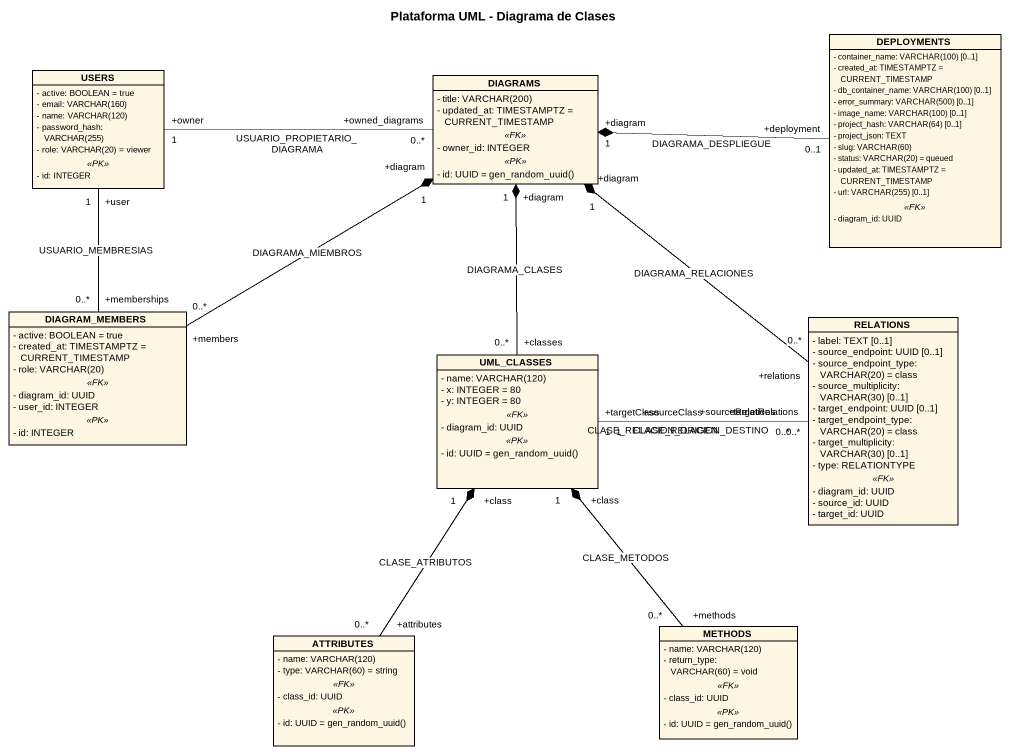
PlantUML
@startuml
title Plataforma UML - Diagrama de Clases
hide circle
hide empty members
skinparam classAttributeIconSize 0
class DEPLOYMENTS {
  {field} - container_name: VARCHAR(100) [0..1]
  - created_at: TIMESTAMPTZ = CURRENT_TIMESTAMP
  {field} - db_container_name: VARCHAR(100) [0..1]
  {field} - error_summary: VARCHAR(500) [0..1]
  {field} - image_name: VARCHAR(100) [0..1]
  {field} - project_hash: VARCHAR(64) [0..1]
  - project_json: TEXT
  {field} - slug: VARCHAR(60)
  {field} - status: VARCHAR(20) = queued
  - updated_at: TIMESTAMPTZ = CURRENT_TIMESTAMP
  {field} - url: VARCHAR(255) [0..1]
  .. <<FK>> ..
  - diagram_id: UUID
}
class USERS {
  - active: BOOLEAN = true
  {field} - email: VARCHAR(160)
  {field} - name: VARCHAR(120)
  {field} - password_hash: VARCHAR(255)
  {field} - role: VARCHAR(20) = viewer
  .. <<PK>> ..
  - id: INTEGER
}
class DIAGRAMS {
  {field} - title: VARCHAR(200)
  - updated_at: TIMESTAMPTZ = CURRENT_TIMESTAMP
  .. <<FK>> ..
  - owner_id: INTEGER
  .. <<PK>> ..
  {field} - id: UUID = gen_random_uuid()
}
class DIAGRAM_MEMBERS {
  - active: BOOLEAN = true
  - created_at: TIMESTAMPTZ = CURRENT_TIMESTAMP
  {field} - role: VARCHAR(20)
  .. <<FK>> ..
  - diagram_id: UUID
  - user_id: INTEGER
  .. <<PK>> ..
  - id: INTEGER
}
class RELATIONS {
  - label: TEXT [0..1]
  - source_endpoint: UUID [0..1]
  {field} - source_endpoint_type: VARCHAR(20) = class
  {field} - source_multiplicity: VARCHAR(30) [0..1]
  - target_endpoint: UUID [0..1]
  {field} - target_endpoint_type: VARCHAR(20) = class
  {field} - target_multiplicity: VARCHAR(30) [0..1]
  - type: RELATIONTYPE
  .. <<FK>> ..
  - diagram_id: UUID
  - source_id: UUID
  - target_id: UUID
}
class UML_CLASSES {
  {field} - name: VARCHAR(120)
  - x: INTEGER = 80
  - y: INTEGER = 80
  .. <<FK>> ..
  - diagram_id: UUID
  .. <<PK>> ..
  {field} - id: UUID = gen_random_uuid()
}
class ATTRIBUTES {
  {field} - name: VARCHAR(120)
  {field} - type: VARCHAR(60) = string
  .. <<FK>> ..
  - class_id: UUID
  .. <<PK>> ..
  {field} - id: UUID = gen_random_uuid()
}
class METHODS {
  {field} - name: VARCHAR(120)
  {field} - return_type: VARCHAR(60) = void
  .. <<FK>> ..
  - class_id: UUID
  .. <<PK>> ..
  {field} - id: UUID = gen_random_uuid()
}
USERS "+owner\n1" -right- "+owned_diagrams\n0..*" DIAGRAMS : USUARIO_PROPIETARIO_DIAGRAMA
USERS "+user\n1" -- "+memberships\n0..*" DIAGRAM_MEMBERS : USUARIO_MEMBRESIAS
DIAGRAMS "+diagram\n1" *-right- "+deployment\n0..1" DEPLOYMENTS : DIAGRAMA_DESPLIEGUE
DIAGRAMS "+diagram\n1" *-left- "+members\n0..*" DIAGRAM_MEMBERS : DIAGRAMA_MIEMBROS
DIAGRAMS "+diagram\n1" *-- "+relations\n0..*" RELATIONS : DIAGRAMA_RELACIONES
DIAGRAMS "+diagram\n1" *-- "+classes\n0..*" UML_CLASSES : DIAGRAMA_CLASES
UML_CLASSES "+targetClass\n1" -right- "+targetRelations\n0..*" RELATIONS : CLASE_RELACION_DESTINO
UML_CLASSES "+sourceClass\n1" -right- "+sourceRelations\n0..*" RELATIONS : CLASE_RELACION_ORIGEN
UML_CLASSES "+class\n1" *-- "+attributes\n0..*" ATTRIBUTES : CLASE_ATRIBUTOS
UML_CLASSES "+class\n1" *-- "+methods\n0..*" METHODS : CLASE_METODOS
@enduml
